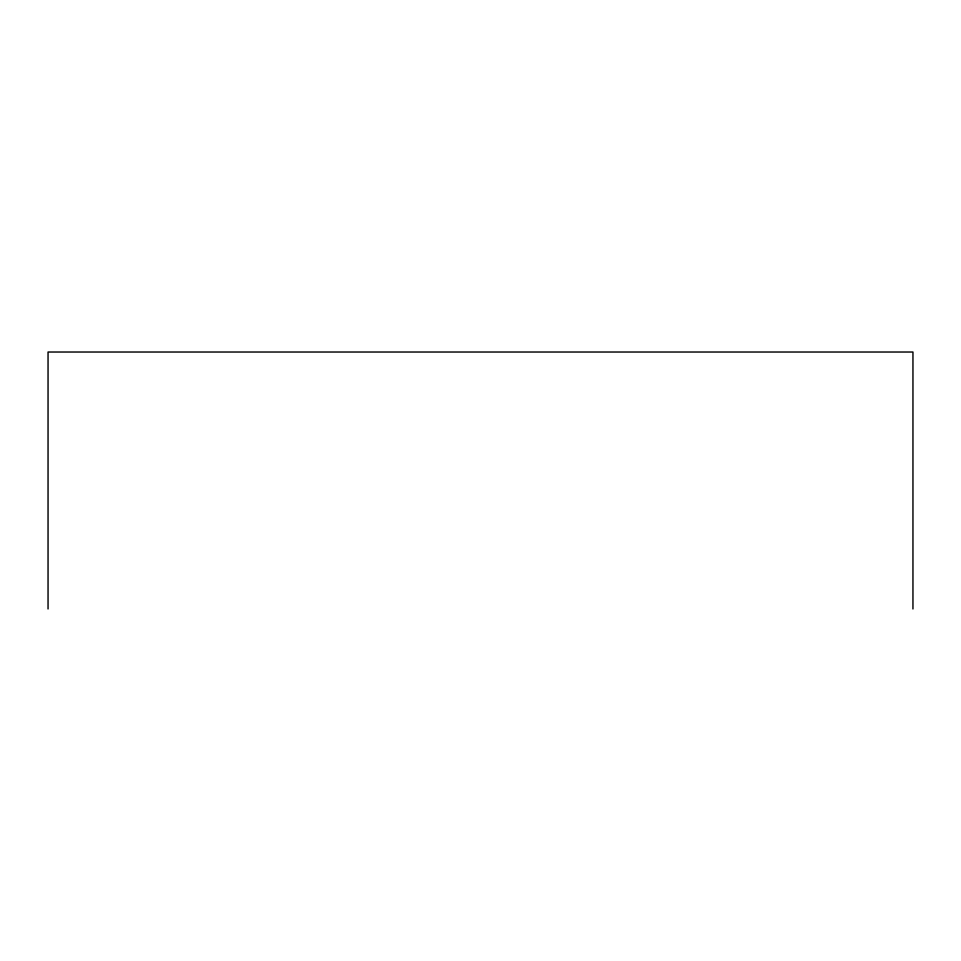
<?xml version="1.0" encoding="UTF-8"?>
<svg xmlns="http://www.w3.org/2000/svg" width="961" height="961" viewBox="0 0 961 961"><rect width="100%" height="100%" fill="white"/><g stroke="black" fill="none" stroke-linecap="round" stroke-linejoin="round"><path stroke-width="1.44" d="M912.95 608.974L912.95 352.026L48.05 352.026L48.05 608.974"/></g></svg>
